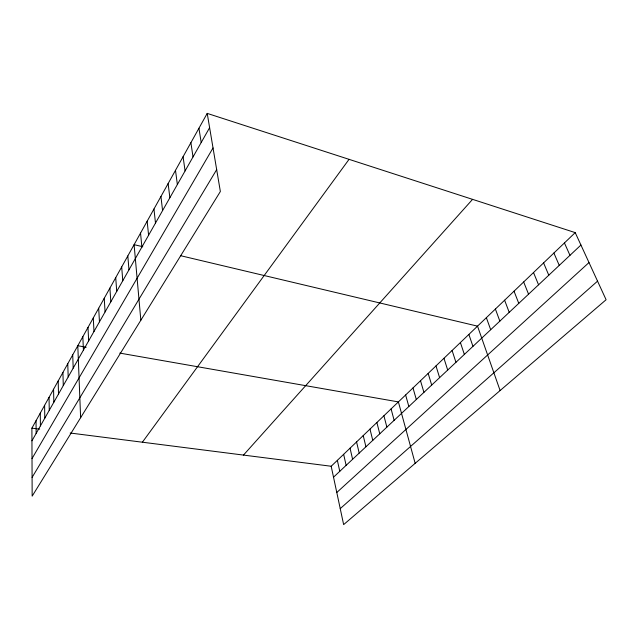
<?xml version="1.0" encoding="UTF-8"?>
<svg xmlns="http://www.w3.org/2000/svg" width="638" height="638" viewBox="0 0 638 638"><rect width="100%" height="100%" fill="white"/><g stroke="black" fill="none" stroke-linecap="round" stroke-linejoin="round"><path stroke-width="0.96" d="M207.214 113.389L220.357 191.512L32.155 496.157L31.9 428.146L207.214 113.389L575.221 232.615L606.1 299.732L343.643 524.611L331.186 466.25L575.221 232.615M31.948 440.81L209.623 127.672M32.012 458.61L213.028 147.944M32.083 477.415L216.681 169.628M142.386 442.214L349.058 159.341M243.477 455.085L472.575 199.359M333.514 477.192L580.939 245.04M336.784 492.504L588.994 262.561M340.229 508.622L597.551 281.143M31.9 428.146L39.66 429.135M70.196 433.019L331.186 466.25M86.202 347.216L77.796 345.74L80.619 417.715M119.808 353.101L398.391 401.908L415.163 463.332M142.784 246.723L134.1 244.657L140.838 320.228M180.562 255.686L477.527 326.146L500.104 390.552M564.431 242.942L569.973 255.336M553.888 253.031L559.255 265.384M543.584 262.896L548.792 275.209M533.512 272.538L538.56 284.803M523.662 281.972L528.559 294.19M514.037 291.191L518.774 303.369M504.61 300.211L509.212 312.341M495.391 309.039L499.849 321.121M486.363 317.684L490.694 329.718M468.874 334.432L472.949 346.362M460.397 342.542L464.352 354.433M452.095 350.493L455.939 362.328M443.96 358.285L447.693 370.064M435.985 365.917L439.606 377.648M428.17 373.397L431.687 385.081M420.506 380.734L423.927 392.362M412.993 387.928L416.311 399.508M405.624 394.986L408.846 406.51M391.086 408.902L394.125 420.322M383.916 415.761L386.867 427.133M376.883 422.492L379.754 433.808M369.984 429.095L372.775 440.364M363.221 435.579L365.925 446.783M356.57 441.943L359.202 453.092M350.055 448.187L352.599 459.288M343.651 454.32L346.123 465.365M337.358 460.341L339.767 471.33M198.936 128.254L201.193 142.521M190.898 142.689L193.019 156.932M183.082 156.709L185.076 170.928M175.498 170.338L177.364 184.526M168.121 183.584L169.868 197.732M160.943 196.472L162.578 210.58M153.957 209.009L155.489 223.077M147.163 221.211L148.59 235.231M140.543 233.085L141.875 247.066M127.815 255.934L128.972 269.81M121.698 266.923L122.767 280.744M115.733 277.642L116.722 291.406M109.911 288.089L110.821 301.798M104.233 298.281L105.071 311.934M98.691 308.234L99.464 321.823M93.284 317.947L93.985 331.473M87.996 327.43L88.642 340.899M82.836 336.689L83.418 350.095M72.724 354.848L73.187 368.126M67.772 363.748L68.178 376.954M62.923 372.44L63.282 385.583M58.194 380.942L58.505 394.013M53.568 389.244L53.823 402.259M49.038 397.37L49.254 410.314M44.612 405.313L44.788 418.193M40.282 413.089L40.409 425.897M36.047 420.697L36.135 433.433"/></g></svg>
